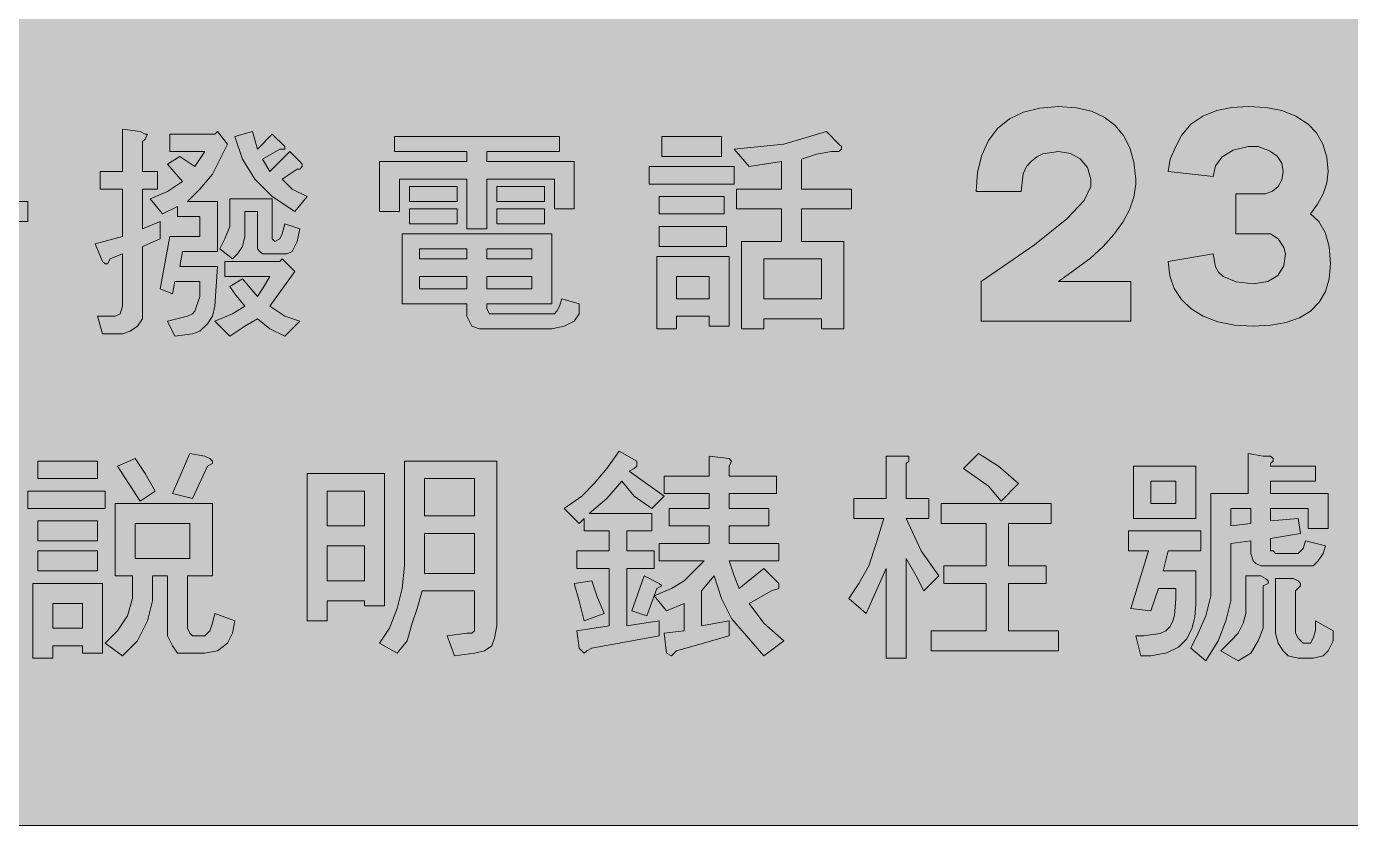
# Model space of a CAD drawing. Header units: metres. Extents: x 10 to 559, y 12 to 260.
# Drawn here: x 247.8 to 343.3, y 11.9 to 69.5 of the extents above; entities that cross this region are included whole.
import ezdxf

# ---------------------------------------------------------------- set-up
doc = ezdxf.new("R2010")
doc.units = ezdxf.units.M
doc.layers.add('FILL_BLACK_000000', color=7, linetype='Continuous', true_color=0x000000)
doc.layers.add('FILL_YELLOW_FFFF00', color=7, linetype='Continuous', true_color=0xffff00)

msp = doc.modelspace()

# ---------------------------------------------------------------- hatches: boundary and pattern name
at = {"layer": 'FILL_BLACK_000000', "true_color": 0x000000}
h = msp.add_hatch(color=7, dxfattribs=at)
h.dxf.hatch_style = 1
h.paths.add_polyline_path([(327.42, 51.12), (327.42, 48.24), (316.62, 48.24), (316.62, 51.12), (320.46, 53.76), (322.81, 55.62), (324.04, 56.94), (324.54, 57.96), (324.54, 58.5), (324.28, 59.34), (323.77, 59.96), (323.07, 60.35), (322.2, 60.48), (321.07, 60.32), (320.63, 60.1), (320.22, 59.76), (319.88, 59.4), (319.66, 58.88), (319.5, 57.6), (316.26, 57.6), (316.36, 59), (316.66, 60.23), (317.14, 61.28), (317.81, 62.14), (318.66, 62.83), (319.68, 63.32), (320.86, 63.62), (322.2, 63.72), (323.47, 63.64), (324.57, 63.39), (325.5, 62.97), (326.27, 62.39), (326.88, 61.65), (327.34, 60.76), (327.64, 59.71), (327.78, 58.5), (327.78, 58.14), (327.63, 57.2), (327.31, 56.28), (326.84, 55.38), (326.2, 54.49), (325.42, 53.63), (324.49, 52.77), (322.2, 51.12), (327.42, 51.12)])
h = msp.add_hatch(color=7, dxfattribs=at)
h.dxf.hatch_style = 1
h.paths.add_polyline_path([(334.89, 47.96), (333.69, 48.21), (332.64, 48.6), (331.76, 49.14), (331.06, 49.81), (330.54, 50.61), (330.23, 51.53), (330.12, 52.56), (333.36, 53.1), (333.52, 52.16), (333.74, 51.78), (334.08, 51.48), (335.02, 51.08), (336.24, 50.94), (337.29, 51.1), (338.02, 51.55), (338.44, 52.23), (338.58, 53.1), (338.44, 53.57), (338.04, 54.18), (337.5, 54.54), (337.14, 54.54), (334.98, 54.54), (334.98, 57.42), (337.14, 57.42), (337.64, 57.62), (338.04, 57.96), (338.3, 58.43), (338.4, 59.04), (338.3, 59.65), (337.97, 60.14), (337.41, 60.53), (336.6, 60.84), (335.88, 60.84), (334.8, 60.58), (334.01, 60.1), (333.53, 59.45), (333.36, 58.68), (330.12, 59.04), (330.25, 59.94), (330.66, 60.84), (331.06, 61.65), (331.74, 62.46), (332.61, 63.04), (333.61, 63.43), (334.7, 63.65), (335.88, 63.72), (337.16, 63.65), (338.31, 63.43), (339.32, 63.04), (340.2, 62.46), (340.8, 61.82), (341.26, 61.02), (341.54, 60.08), (341.64, 59.04), (341.54, 58.23), (341.28, 57.44), (340.88, 56.69), (340.38, 55.98), (340.98, 55.44), (341.44, 54.65), (341.72, 53.63), (341.82, 52.38), (341.73, 51.31), (341.45, 50.39), (341, 49.61), (340.38, 48.98), (339.59, 48.5), (338.63, 48.15), (337.51, 47.95), (336.24, 47.88), (334.89, 47.96)])
h = msp.add_hatch(color=7, dxfattribs=at)
h.dxf.hatch_style = 1
h.paths.add_polyline_path([(239.58, 61.02), (242.82, 61.02), (242.82, 62.1), (244.08, 62.1), (244.44, 61.92), (244.62, 61.92), (244.44, 61.74), (244.26, 61.38), (244.26, 61.02), (247.68, 61.02), (247.68, 59.76), (244.26, 59.76), (244.26, 58.86), (247.14, 58.86), (247.14, 57.6), (244.26, 57.6), (244.26, 56.88), (247.86, 56.88), (247.86, 55.44), (239.22, 55.44), (239.22, 56.88), (242.82, 56.88), (242.82, 57.6), (239.94, 57.6), (239.94, 58.86), (242.82, 58.86), (242.82, 59.76), (239.58, 59.76), (239.58, 61.02)])
h = msp.add_hatch(color=7, dxfattribs=at)
h.dxf.hatch_style = 1
h.paths.add_polyline_path([(255.96, 61.92), (256.32, 61.74), (256.5, 61.74), (256.32, 61.38), (256.14, 61.2), (256.14, 59.04), (257.22, 59.04), (257.22, 57.78), (256.14, 57.78), (256.14, 54.9), (257.4, 55.44), (257.4, 54.18), (256.14, 53.64), (256.14, 48.42), (255.78, 47.88), (255.24, 47.52), (254.7, 47.34), (253.26, 47.34), (252.9, 48.6), (254.16, 48.6), (254.52, 48.78), (254.7, 49.32), (254.7, 53.1), (253.8, 52.74), (253.62, 52.38), (253.44, 52.38), (253.26, 52.56), (252.72, 53.82), (254.7, 54.36), (254.7, 57.78), (253.08, 57.78), (253.08, 59.04), (254.7, 59.04), (254.7, 62.1), (255.96, 61.92)])
h = msp.add_hatch(color=7, dxfattribs=at)
h.dxf.hatch_style = 1
h.paths.add_polyline_path([(261.36, 61.74), (261.54, 61.92), (262.26, 61.02), (261.18, 58.86), (260.28, 57.78), (259.38, 56.88), (261.54, 56.88), (261.54, 53.28), (259.02, 53.28), (258.84, 52.2), (261.54, 52.2), (261.36, 49.32), (261.18, 48.6), (260.82, 48.06), (260.28, 47.52), (259.74, 47.34), (258.48, 47.16), (257.94, 48.24), (259.38, 48.6), (259.74, 48.78), (259.92, 48.96), (260.28, 50.04), (260.28, 51.12), (258.48, 51.12), (258.3, 50.22), (257.4, 50.58), (258.12, 54.36), (260.28, 54.36), (260.28, 55.8), (258.66, 55.8), (258.66, 56.52), (257.58, 55.98), (256.68, 57.06), (257.94, 57.6), (259.02, 58.32), (257.94, 59.58), (258.84, 60.12), (259.92, 59.4), (260.64, 60.48), (258.12, 60.48), (258.12, 61.74), (261.36, 61.74)])
h = msp.add_hatch(color=7, dxfattribs=at)
h.dxf.hatch_style = 1
h.paths.add_polyline_path([(264.42, 60.66), (265.5, 61.74), (266.4, 60.84), (266.4, 60.66), (266.04, 60.66), (264.78, 59.94), (265.32, 59.04), (266.76, 60.48), (267.48, 59.76), (267.66, 59.58), (267.66, 59.4), (267.48, 59.22), (267.3, 59.22), (266.22, 58.5), (266.94, 57.78), (268.02, 57.24), (267.12, 56.16), (265.5, 57.24), (264.24, 58.5), (263.34, 59.94), (262.8, 61.56), (264.06, 61.92), (264.42, 60.66)])
h = msp.add_hatch(color=7, dxfattribs=at)
h.dxf.hatch_style = 1
h.paths.add_polyline_path([(286.2, 61.56), (286.2, 60.48), (280.98, 60.48), (280.98, 59.76), (287.28, 59.76), (287.28, 56.34), (285.84, 56.34), (285.84, 58.5), (280.98, 58.5), (280.98, 54.9), (279.54, 54.9), (279.54, 58.5), (274.68, 58.5), (274.68, 56.16), (273.24, 56.16), (273.24, 59.76), (279.54, 59.76), (279.54, 60.48), (274.32, 60.48), (274.32, 61.56), (286.2, 61.56)])
h = msp.add_hatch(color=7, dxfattribs=at)
h.dxf.hatch_style = 1
h.paths.add_polyline_path([(297.9, 61.56), (297.9, 60.12), (293.58, 60.12), (293.58, 61.56), (297.9, 61.56)])
h = msp.add_hatch(color=7, dxfattribs=at)
h.dxf.hatch_style = 1
h.paths.add_polyline_path([(305.46, 61.92), (306.36, 61.02), (306.54, 60.84), (306.54, 60.66), (306.36, 60.48), (305.82, 60.48), (304.74, 60.3), (303.66, 59.94), (303.66, 57.78), (307.26, 57.78), (307.26, 56.34), (303.66, 56.34), (303.66, 54), (306.72, 54), (306.72, 47.7), (305.1, 47.7), (305.1, 48.42), (300.96, 48.42), (300.96, 47.7), (299.34, 47.7), (299.34, 54), (302.22, 54), (302.22, 56.34), (298.98, 56.34), (298.98, 57.78), (302.22, 57.78), (302.22, 59.76), (299.88, 59.4), (298.8, 60.66), (302.4, 61.02), (305.46, 61.92)])
h.paths.add_polyline_path([(305.1, 52.74), (300.96, 52.74), (300.96, 49.86), (305.1, 49.86), (305.1, 52.74)], flags=16)
h = msp.add_hatch(color=7, dxfattribs=at)
h.dxf.hatch_style = 1
h.paths.add_polyline_path([(298.8, 59.4), (298.8, 58.14), (292.68, 58.14), (292.68, 59.4), (298.8, 59.4)])
h = msp.add_hatch(color=7, dxfattribs=at)
h.dxf.hatch_style = 1
h.paths.add_polyline_path([(278.82, 57.96), (278.82, 56.88), (275.4, 56.88), (275.4, 57.96), (278.82, 57.96)])
h = msp.add_hatch(color=7, dxfattribs=at)
h.dxf.hatch_style = 1
h.paths.add_polyline_path([(285.12, 57.96), (285.12, 56.88), (281.7, 56.88), (281.7, 57.96), (285.12, 57.96)])
h = msp.add_hatch(color=7, dxfattribs=at)
h.dxf.hatch_style = 1
h.paths.add_polyline_path([(265.5, 54.54), (265.5, 54.18), (265.68, 54), (266.04, 54.18), (266.22, 54.54), (266.4, 55.26), (267.48, 54.9), (267.3, 54), (266.94, 53.28), (266.58, 53.1), (264.78, 53.1), (264.6, 53.28), (264.42, 53.46), (264.42, 56.16), (263.52, 56.16), (263.52, 54.36), (263.34, 53.64), (262.98, 53.1), (262.62, 52.74), (261.72, 53.46), (262.08, 54.18), (262.44, 55.08), (262.44, 57.06), (265.5, 57.06), (265.5, 54.54)])
h = msp.add_hatch(color=7, dxfattribs=at)
h.dxf.hatch_style = 1
h.paths.add_polyline_path([(278.82, 56.34), (278.82, 55.26), (275.4, 55.26), (275.4, 56.34), (278.82, 56.34)])
h = msp.add_hatch(color=7, dxfattribs=at)
h.dxf.hatch_style = 1
h.paths.add_polyline_path([(285.12, 56.34), (285.12, 55.26), (281.7, 55.26), (281.7, 56.34), (285.12, 56.34)])
h = msp.add_hatch(color=7, dxfattribs=at)
h.dxf.hatch_style = 1
h.paths.add_polyline_path([(298.08, 57.24), (298.08, 55.98), (293.4, 55.98), (293.4, 57.24), (298.08, 57.24)])
h = msp.add_hatch(color=7, dxfattribs=at)
h.dxf.hatch_style = 1
h.paths.add_polyline_path([(281.16, 48.78), (285.84, 48.78), (286.02, 48.96), (286.2, 49.32), (286.38, 49.86), (287.64, 49.5), (287.64, 48.78), (287.28, 48.24), (286.56, 47.88), (285.66, 47.7), (280.44, 47.7), (279.9, 47.88), (279.54, 48.6), (279.54, 49.5), (274.86, 49.5), (274.86, 54.54), (285.66, 54.54), (285.66, 49.5), (280.98, 49.5), (280.98, 49.14), (281.16, 48.78)])
h.paths.add_polyline_path([(284.22, 52.74), (284.22, 53.46), (280.98, 53.46), (280.98, 52.74), (284.22, 52.74)], flags=16)
h.paths.add_polyline_path([(276.12, 52.74), (279.54, 52.74), (279.54, 53.46), (276.12, 53.46), (276.12, 52.74)], flags=16)
h.paths.add_polyline_path([(280.98, 51.48), (280.98, 50.58), (284.22, 50.58), (284.22, 51.48), (280.98, 51.48)], flags=16)
h.paths.add_polyline_path([(279.54, 51.48), (276.12, 51.48), (276.12, 50.58), (279.54, 50.58), (279.54, 51.48)], flags=16)
h = msp.add_hatch(color=7, dxfattribs=at)
h.dxf.hatch_style = 1
h.paths.add_polyline_path([(298.26, 55.08), (298.26, 53.64), (293.4, 53.64), (293.4, 55.08), (298.26, 55.08)])
h = msp.add_hatch(color=7, dxfattribs=at)
h.dxf.hatch_style = 1
h.paths.add_polyline_path([(266.04, 52.56), (266.22, 52.74), (267.12, 51.84), (265.32, 49.32), (266.4, 48.6), (267.48, 48.24), (266.4, 47.16), (265.32, 47.7), (264.42, 48.42), (263.52, 47.88), (262.44, 47.16), (261.36, 48.24), (262.62, 48.78), (263.52, 49.32), (262.8, 50.22), (262.44, 50.76), (263.34, 51.3), (264.42, 50.04), (264.78, 50.58), (265.32, 51.48), (262.08, 51.48), (262.08, 52.56), (266.04, 52.56)])
h = msp.add_hatch(color=7, dxfattribs=at)
h.dxf.hatch_style = 1
h.paths.add_polyline_path([(298.44, 52.92), (298.44, 47.88), (297, 47.88), (297, 48.6), (294.66, 48.6), (294.66, 47.7), (293.22, 47.7), (293.22, 52.92), (298.44, 52.92)])
h.paths.add_polyline_path([(297, 51.48), (294.66, 51.48), (294.66, 49.86), (297, 49.86), (297, 51.48)], flags=16)
h = msp.add_hatch(color=7, dxfattribs=at)
h.dxf.hatch_style = 1
h.paths.add_polyline_path([(254.34, 37.8), (255.6, 38.34), (256.32, 37.26), (257.04, 36), (255.96, 35.28), (254.34, 37.8)])
h = msp.add_hatch(color=7, dxfattribs=at)
h.dxf.hatch_style = 1
h.paths.add_polyline_path([(259.56, 38.7), (260.64, 38.52), (261, 38.34), (261.18, 38.16), (261.18, 37.98), (260.82, 37.8), (259.74, 35.46), (258.3, 35.82), (259.56, 38.7)])
h = msp.add_hatch(color=7, dxfattribs=at)
h.dxf.hatch_style = 1
h.paths.add_polyline_path([(287.82, 35.64), (288.72, 36.54), (289.62, 37.62), (290.52, 38.88), (291.78, 38.16), (291.78, 37.8), (291.6, 37.62), (291.24, 37.44), (293.76, 35.64), (292.86, 34.74), (291.6, 35.64), (290.7, 36.72), (289.62, 35.46), (288.36, 34.38), (292.86, 34.38), (292.86, 33.12), (291.06, 33.12), (291.06, 31.68), (293.04, 31.68), (293.04, 30.42), (291.06, 30.42), (291.06, 26.28), (293.4, 26.64), (293.4, 25.56), (288.54, 24.66), (288.18, 24.48), (288, 24.3), (287.64, 24.66), (287.46, 25.92), (289.8, 26.28), (289.8, 30.42), (287.46, 30.42), (287.46, 31.68), (289.8, 31.68), (289.8, 33.12), (288, 33.12), (288, 34.02), (287.64, 33.66), (286.56, 34.74), (287.82, 35.64)])
h = msp.add_hatch(color=7, dxfattribs=at)
h.dxf.hatch_style = 1
h.paths.add_polyline_path([(297, 37.08), (297, 38.52), (298.44, 38.34), (298.62, 38.16), (298.44, 37.8), (298.44, 37.08), (301.86, 37.08), (301.86, 35.82), (298.44, 35.82), (298.44, 34.74), (301.32, 34.74), (301.32, 33.48), (298.44, 33.48), (298.44, 32.22), (302.04, 32.22), (302.04, 30.96), (298.44, 30.96), (298.8, 29.88), (299.16, 28.98), (300.96, 30.42), (302.04, 29.34), (302.04, 28.98), (301.5, 28.8), (299.88, 27.9), (300.96, 26.46), (302.4, 25.2), (300.96, 24.12), (299.7, 25.56), (298.62, 26.82), (297.9, 28.26), (297.36, 29.88), (296.46, 28.8), (296.46, 26.28), (298.44, 26.64), (298.44, 25.56), (294.66, 24.48), (294.3, 24.12), (293.94, 24.3), (293.76, 25.74), (295.2, 25.92), (295.2, 27.9), (293.94, 27.36), (293.04, 28.44), (294.3, 28.98), (295.2, 29.52), (295.92, 30.24), (296.64, 30.96), (293.4, 30.96), (293.4, 32.22), (297, 32.22), (297, 33.48), (294.12, 33.48), (294.12, 34.74), (297, 34.74), (297, 35.82), (293.76, 35.82), (293.76, 37.08), (297, 37.08)])
h = msp.add_hatch(color=7, dxfattribs=at)
h.dxf.hatch_style = 1
h.paths.add_polyline_path([(311.04, 38.52), (311.4, 38.52), (311.4, 38.16), (311.22, 37.98), (311.22, 35.46), (312.84, 35.46), (312.84, 34.02), (311.22, 34.02), (312.3, 31.68), (313.56, 29.88), (312.48, 28.8), (311.94, 29.88), (311.22, 31.14), (311.22, 23.94), (309.78, 23.94), (309.78, 30.42), (308.34, 27.18), (307.08, 28.26), (307.8, 29.34), (308.52, 30.6), (309.06, 32.22), (309.6, 34.02), (307.44, 34.02), (307.44, 35.46), (309.78, 35.46), (309.78, 38.52), (311.04, 38.52)])
h = msp.add_hatch(color=7, dxfattribs=at)
h.dxf.hatch_style = 1
h.paths.add_polyline_path([(317.88, 37.8), (319.32, 36.54), (318.06, 35.28), (317.16, 36.36), (315.36, 37.62), (316.44, 38.7), (317.88, 37.8)])
h = msp.add_hatch(color=7, dxfattribs=at)
h.dxf.hatch_style = 1
h.paths.add_polyline_path([(335.88, 38.7), (336.96, 38.52), (337.5, 38.52), (337.68, 38.34), (337.68, 38.16), (337.5, 37.98), (337.5, 37.8), (340.74, 37.8), (340.74, 36.72), (337.5, 36.72), (337.5, 35.82), (341.64, 35.82), (341.64, 33.3), (340.2, 33.3), (340.2, 34.74), (337.5, 34.74), (337.5, 33.84), (339.48, 34.02), (339.66, 32.94), (337.5, 32.58), (337.5, 31.68), (337.68, 31.68), (337.86, 31.5), (339.48, 31.5), (339.84, 31.86), (340.02, 32.4), (341.46, 32.04), (341.28, 31.5), (340.92, 30.96), (340.56, 30.6), (336.78, 30.6), (336.42, 30.78), (336.24, 30.96), (336.06, 31.5), (336.06, 32.4), (334.62, 32.22), (334.62, 28.08), (334.26, 26.64), (333.72, 25.2), (332.82, 23.76), (331.74, 24.66), (332.28, 25.74), (332.82, 27), (333.18, 28.44), (333.18, 35.82), (335.88, 35.82), (335.88, 38.7)])
h.paths.add_polyline_path([(336.06, 34.74), (334.62, 34.74), (334.62, 33.48), (336.06, 33.66), (336.06, 34.74)], flags=16)
h = msp.add_hatch(color=7, dxfattribs=at)
h.dxf.hatch_style = 1
h.paths.add_polyline_path([(252.9, 38.16), (252.9, 36.9), (248.58, 36.9), (248.58, 38.16), (252.9, 38.16)])
h = msp.add_hatch(color=7, dxfattribs=at)
h.dxf.hatch_style = 1
h.paths.add_polyline_path([(272.16, 27.72), (272.16, 28.08), (269.46, 28.08), (269.46, 26.64), (268.02, 26.64), (268.02, 37.26), (273.6, 37.26), (273.6, 27.72), (272.16, 27.72)])
h.paths.add_polyline_path([(269.46, 36), (269.46, 33.48), (272.16, 33.48), (272.16, 36), (269.46, 36)], flags=16)
h.paths.add_polyline_path([(272.16, 32.04), (269.46, 32.04), (269.46, 29.52), (272.16, 29.52), (272.16, 32.04)], flags=16)
h = msp.add_hatch(color=7, dxfattribs=at)
h.dxf.hatch_style = 1
h.paths.add_polyline_path([(281.52, 25.38), (281.34, 24.84), (280.8, 24.48), (280.08, 24.3), (278.64, 24.12), (278.1, 25.56), (279.54, 25.74), (279.9, 25.74), (280.08, 25.92), (280.08, 28.8), (276.3, 28.8), (275.94, 27.54), (275.58, 26.46), (275.22, 25.2), (274.5, 24.3), (273.24, 25.02), (273.96, 26.1), (274.5, 27.54), (274.86, 28.98), (275.04, 30.6), (275.04, 38.16), (281.7, 38.16), (281.7, 26.28), (281.52, 25.38)])
h.paths.add_polyline_path([(276.48, 36.9), (276.48, 34.2), (280.08, 34.2), (280.08, 36.9), (276.48, 36.9)], flags=16)
h.paths.add_polyline_path([(280.08, 32.94), (276.48, 32.94), (276.48, 30.06), (280.08, 30.06), (280.08, 32.94)], flags=16)
h = msp.add_hatch(color=7, dxfattribs=at)
h.dxf.hatch_style = 1
h.paths.add_polyline_path([(332.1, 34.02), (327.6, 34.02), (327.6, 37.8), (332.1, 37.8), (332.1, 34.02)])
h.paths.add_polyline_path([(330.66, 36.72), (328.86, 36.72), (328.86, 35.1), (330.66, 35.1), (330.66, 36.72)], flags=16)
h = msp.add_hatch(color=7, dxfattribs=at)
h.dxf.hatch_style = 1
h.paths.add_polyline_path([(253.44, 36), (253.44, 34.74), (247.86, 34.74), (247.86, 36), (253.44, 36)])
h = msp.add_hatch(color=7, dxfattribs=at)
h.dxf.hatch_style = 1
h.paths.add_polyline_path([(261.18, 35.1), (261.18, 29.88), (259.38, 29.88), (259.38, 26.1), (259.56, 25.74), (259.74, 25.56), (260.64, 25.56), (261, 25.92), (261.18, 26.46), (261.36, 27.18), (262.8, 26.64), (262.62, 25.74), (262.26, 25.02), (261.54, 24.48), (260.64, 24.3), (258.66, 24.3), (258.3, 24.84), (257.94, 25.56), (257.94, 29.88), (256.86, 29.88), (256.86, 28.08), (256.5, 26.64), (255.78, 25.2), (254.7, 24.12), (253.44, 25.02), (254.34, 25.92), (255.06, 27), (255.42, 28.26), (255.42, 29.88), (254.16, 29.88), (254.16, 35.1), (261.18, 35.1)])
h.paths.add_polyline_path([(259.56, 33.66), (255.6, 33.66), (255.6, 31.14), (259.56, 31.14), (259.56, 33.66)], flags=16)
h = msp.add_hatch(color=7, dxfattribs=at)
h.dxf.hatch_style = 1
h.paths.add_polyline_path([(321.66, 35.1), (321.66, 33.66), (318.6, 33.66), (318.6, 30.6), (321.3, 30.6), (321.3, 29.34), (318.6, 29.34), (318.6, 25.92), (322.2, 25.92), (322.2, 24.48), (313.02, 24.48), (313.02, 25.92), (316.98, 25.92), (316.98, 29.34), (313.92, 29.34), (313.92, 30.6), (316.98, 30.6), (316.98, 33.66), (313.74, 33.66), (313.74, 35.1), (321.66, 35.1)])
h = msp.add_hatch(color=7, dxfattribs=at)
h.dxf.hatch_style = 1
h.paths.add_polyline_path([(252.9, 33.84), (252.9, 32.4), (248.58, 32.4), (248.58, 33.84), (252.9, 33.84)])
h = msp.add_hatch(color=7, dxfattribs=at)
h.dxf.hatch_style = 1
h.paths.add_polyline_path([(332.46, 33.12), (332.46, 31.68), (330.12, 31.68), (329.76, 30.24), (332.1, 30.24), (332.1, 29.88), (332.1, 27.85), (332.02, 26.91), (331.81, 26.06), (331.44, 25.33), (330.86, 24.74), (330.01, 24.33), (328.86, 24.12), (328.14, 24.12), (327.78, 25.56), (328.32, 25.56), (329.52, 25.73), (329.93, 25.93), (330.23, 26.2), (330.43, 26.57), (330.56, 27.03), (330.66, 28.26), (330.66, 28.98), (329.4, 28.98), (328.86, 27.36), (327.42, 27.54), (328.68, 31.68), (327.24, 31.68), (327.24, 33.12), (332.46, 33.12)])
h = msp.add_hatch(color=7, dxfattribs=at)
h.dxf.hatch_style = 1
h.paths.add_polyline_path([(252.9, 31.68), (252.9, 30.24), (248.58, 30.24), (248.58, 31.68), (252.9, 31.68)])
h = msp.add_hatch(color=7, dxfattribs=at)
h.dxf.hatch_style = 1
h.paths.add_polyline_path([(292.32, 29.88), (293.4, 29.34), (293.58, 29.16), (293.22, 28.98), (292.5, 27), (291.42, 27.36), (292.32, 29.88)])
h = msp.add_hatch(color=7, dxfattribs=at)
h.dxf.hatch_style = 1
h.paths.add_polyline_path([(334.62, 25.2), (335.16, 25.74), (335.52, 26.46), (335.7, 27.18), (335.7, 29.88), (336.78, 29.88), (337.14, 29.7), (337.32, 29.52), (337.32, 29.34), (336.96, 29.16), (336.96, 26.1), (336.6, 25.2), (336.06, 24.3), (335.16, 23.76), (333.9, 24.48), (334.62, 25.2)])
h = msp.add_hatch(color=7, dxfattribs=at)
h.dxf.hatch_style = 1
h.paths.add_polyline_path([(339.12, 29.7), (339.48, 29.52), (339.66, 29.34), (339.66, 29.16), (339.3, 28.8), (339.3, 25.74), (339.48, 25.38), (339.84, 25.02), (340.38, 25.02), (340.56, 25.38), (340.74, 25.92), (340.74, 26.64), (342, 25.92), (342, 25.2), (341.64, 24.48), (341.28, 24.12), (340.56, 23.94), (339.48, 23.94), (338.76, 24.12), (338.4, 24.48), (338.04, 25.02), (337.86, 25.74), (337.86, 29.7), (339.12, 29.7)])
h = msp.add_hatch(color=7, dxfattribs=at)
h.dxf.hatch_style = 1
h.paths.add_polyline_path([(253.26, 29.34), (253.26, 24.3), (251.82, 24.3), (251.82, 24.84), (249.66, 24.84), (249.66, 23.94), (248.22, 23.94), (248.22, 29.34), (253.26, 29.34)])
h.paths.add_polyline_path([(251.82, 27.9), (249.66, 27.9), (249.66, 26.1), (251.82, 26.1), (251.82, 27.9)], flags=16)
h = msp.add_hatch(color=7, dxfattribs=at)
h.dxf.hatch_style = 1
h.paths.add_polyline_path([(288.9, 28.44), (289.44, 27.18), (288, 26.64), (287.64, 28.08), (287.28, 29.34), (288.54, 29.52), (288.9, 28.44)])
at = {"layer": 'FILL_YELLOW_FFFF00', "true_color": 0xffff00}
h = msp.add_hatch(color=7, dxfattribs=at)
h.dxf.hatch_style = 1
h.paths.add_polyline_path([(553.87, 259.76), (555.21, 259.31), (556.42, 258.63), (557.46, 257.76), (558.3, 256.72), (558.92, 255.51), (559.31, 254.17), (559.44, 252.72), (559.44, 18.9), (559.4, 17.57), (559.29, 16.95), (559.08, 16.38), (558.41, 15.05), (557.46, 13.86), (556.32, 12.94), (555.08, 12.33), (553.76, 11.99), (552.42, 11.88), (17.46, 11.88), (16.12, 11.99), (14.81, 12.33), (13.56, 12.94), (12.42, 13.86), (11.48, 15.03), (10.8, 16.31), (10.4, 17.63), (10.26, 18.9), (10.26, 252.72), (10.4, 254.07), (10.8, 255.42), (11.48, 256.66), (12.42, 257.76), (13.52, 258.71), (14.76, 259.38), (16.11, 259.79), (17.46, 259.92), (552.42, 259.92), (553.87, 259.76)])

# ---------------------------------------------------------------- linework, layer by layer
at = {"layer": 'FILL_BLACK_000000', "lineweight": 0, "true_color": 0x000000}
for points in [[(327.42, 51.12), (327.42, 48.24), (316.62, 48.24), (316.62, 51.12), (320.46, 53.76), (322.81, 55.62), (324.04, 56.94), (324.54, 57.96), (324.54, 58.5), (324.28, 59.34), (323.77, 59.96), (323.07, 60.35), (322.2, 60.48), (321.07, 60.32), (320.63, 60.1), (320.22, 59.76), (319.88, 59.4), (319.66, 58.88), (319.5, 57.6), (316.26, 57.6), (316.36, 59), (316.66, 60.23), (317.14, 61.28), (317.81, 62.14), (318.66, 62.83), (319.68, 63.32), (320.86, 63.62), (322.2, 63.72), (323.47, 63.64), (324.57, 63.39), (325.5, 62.97), (326.27, 62.39), (326.88, 61.65), (327.34, 60.76), (327.64, 59.71), (327.78, 58.5), (327.78, 58.14), (327.63, 57.2), (327.31, 56.28), (326.84, 55.38), (326.2, 54.49), (325.42, 53.63), (324.49, 52.77), (322.2, 51.12)], [(334.89, 47.96), (333.69, 48.21), (332.64, 48.6), (331.76, 49.14), (331.06, 49.81), (330.54, 50.61), (330.23, 51.53), (330.12, 52.56), (333.36, 53.1), (333.52, 52.16), (333.74, 51.78), (334.08, 51.48), (335.02, 51.08), (336.24, 50.94), (337.29, 51.1), (338.02, 51.55), (338.44, 52.23), (338.58, 53.1), (338.44, 53.57), (338.04, 54.18), (337.5, 54.54), (337.14, 54.54), (334.98, 54.54), (334.98, 57.42), (337.14, 57.42), (337.64, 57.62), (338.04, 57.96), (338.3, 58.43), (338.4, 59.04), (338.3, 59.65), (337.97, 60.14), (337.41, 60.53), (336.6, 60.84), (335.88, 60.84), (334.8, 60.58), (334.01, 60.1), (333.53, 59.45), (333.36, 58.68), (330.12, 59.04), (330.25, 59.94), (330.66, 60.84), (331.06, 61.65), (331.74, 62.46), (332.61, 63.04), (333.61, 63.43), (334.7, 63.65), (335.88, 63.72), (337.16, 63.65), (338.31, 63.43), (339.32, 63.04), (340.2, 62.46), (340.8, 61.82), (341.26, 61.02), (341.54, 60.08), (341.64, 59.04), (341.54, 58.23), (341.28, 57.44), (340.88, 56.69), (340.38, 55.98), (340.98, 55.44), (341.44, 54.65), (341.72, 53.63), (341.82, 52.38), (341.73, 51.31), (341.45, 50.39), (341, 49.61), (340.38, 48.98), (339.59, 48.5), (338.63, 48.15), (337.51, 47.95), (336.24, 47.88)], [(255.96, 61.92), (256.32, 61.74), (256.5, 61.74), (256.32, 61.38), (256.14, 61.2), (256.14, 59.04), (257.22, 59.04), (257.22, 57.78), (256.14, 57.78), (256.14, 54.9), (257.4, 55.44), (257.4, 54.18), (256.14, 53.64), (256.14, 48.42), (255.78, 47.88), (255.24, 47.52), (254.7, 47.34), (253.26, 47.34), (252.9, 48.6), (254.16, 48.6), (254.52, 48.78), (254.7, 49.32), (254.7, 53.1), (253.8, 52.74), (253.62, 52.38), (253.44, 52.38), (253.26, 52.56), (252.72, 53.82), (254.7, 54.36), (254.7, 57.78), (253.08, 57.78), (253.08, 59.04), (254.7, 59.04), (254.7, 62.1)], [(261.36, 61.74), (261.54, 61.92), (262.26, 61.02), (261.18, 58.86), (260.28, 57.78), (259.38, 56.88), (261.54, 56.88), (261.54, 53.28), (259.02, 53.28), (258.84, 52.2), (261.54, 52.2), (261.36, 49.32), (261.18, 48.6), (260.82, 48.06), (260.28, 47.52), (259.74, 47.34), (258.48, 47.16), (257.94, 48.24), (259.38, 48.6), (259.74, 48.78), (259.92, 48.96), (260.28, 50.04), (260.28, 51.12), (258.48, 51.12), (258.3, 50.22), (257.4, 50.58), (258.12, 54.36), (260.28, 54.36), (260.28, 55.8), (258.66, 55.8), (258.66, 56.52), (257.58, 55.98), (256.68, 57.06), (257.94, 57.6), (259.02, 58.32), (257.94, 59.58), (258.84, 60.12), (259.92, 59.4), (260.64, 60.48), (258.12, 60.48), (258.12, 61.74)], [(264.42, 60.66), (265.5, 61.74), (266.4, 60.84), (266.4, 60.66), (266.04, 60.66), (264.78, 59.94), (265.32, 59.04), (266.76, 60.48), (267.48, 59.76), (267.66, 59.58), (267.66, 59.4), (267.48, 59.22), (267.3, 59.22), (266.22, 58.5), (266.94, 57.78), (268.02, 57.24), (267.12, 56.16), (265.5, 57.24), (264.24, 58.5), (263.34, 59.94), (262.8, 61.56), (264.06, 61.92)], [(286.2, 61.56), (286.2, 60.48), (280.98, 60.48), (280.98, 59.76), (287.28, 59.76), (287.28, 56.34), (285.84, 56.34), (285.84, 58.5), (280.98, 58.5), (280.98, 54.9), (279.54, 54.9), (279.54, 58.5), (274.68, 58.5), (274.68, 56.16), (273.24, 56.16), (273.24, 59.76), (279.54, 59.76), (279.54, 60.48), (274.32, 60.48), (274.32, 61.56)], [(297.9, 61.56), (297.9, 60.12), (293.58, 60.12), (293.58, 61.56)], [(305.46, 61.92), (306.36, 61.02), (306.54, 60.84), (306.54, 60.66), (306.36, 60.48), (305.82, 60.48), (304.74, 60.3), (303.66, 59.94), (303.66, 57.78), (307.26, 57.78), (307.26, 56.34), (303.66, 56.34), (303.66, 54), (306.72, 54), (306.72, 47.7), (305.1, 47.7), (305.1, 48.42), (300.96, 48.42), (300.96, 47.7), (299.34, 47.7), (299.34, 54), (302.22, 54), (302.22, 56.34), (298.98, 56.34), (298.98, 57.78), (302.22, 57.78), (302.22, 59.76), (299.88, 59.4), (298.8, 60.66), (302.4, 61.02)], [(298.8, 59.4), (298.8, 58.14), (292.68, 58.14), (292.68, 59.4)], [(278.82, 57.96), (278.82, 56.88), (275.4, 56.88), (275.4, 57.96)], [(285.12, 57.96), (285.12, 56.88), (281.7, 56.88), (281.7, 57.96)], [(265.5, 54.54), (265.5, 54.18), (265.68, 54), (266.04, 54.18), (266.22, 54.54), (266.4, 55.26), (267.48, 54.9), (267.3, 54), (266.94, 53.28), (266.58, 53.1), (264.78, 53.1), (264.6, 53.28), (264.42, 53.46), (264.42, 56.16), (263.52, 56.16), (263.52, 54.36), (263.34, 53.64), (262.98, 53.1), (262.62, 52.74), (261.72, 53.46), (262.08, 54.18), (262.44, 55.08), (262.44, 57.06), (265.5, 57.06)], [(278.82, 56.34), (278.82, 55.26), (275.4, 55.26), (275.4, 56.34)], [(285.12, 56.34), (285.12, 55.26), (281.7, 55.26), (281.7, 56.34)], [(298.08, 57.24), (298.08, 55.98), (293.4, 55.98), (293.4, 57.24)], [(281.16, 48.78), (285.84, 48.78), (286.02, 48.96), (286.2, 49.32), (286.38, 49.86), (287.64, 49.5), (287.64, 48.78), (287.28, 48.24), (286.56, 47.88), (285.66, 47.7), (280.44, 47.7), (279.9, 47.88), (279.54, 48.6), (279.54, 49.5), (274.86, 49.5), (274.86, 54.54), (285.66, 54.54), (285.66, 49.5), (280.98, 49.5), (280.98, 49.14)], [(298.26, 55.08), (298.26, 53.64), (293.4, 53.64), (293.4, 55.08)], [(266.04, 52.56), (266.22, 52.74), (267.12, 51.84), (265.32, 49.32), (266.4, 48.6), (267.48, 48.24), (266.4, 47.16), (265.32, 47.7), (264.42, 48.42), (263.52, 47.88), (262.44, 47.16), (261.36, 48.24), (262.62, 48.78), (263.52, 49.32), (262.8, 50.22), (262.44, 50.76), (263.34, 51.3), (264.42, 50.04), (264.78, 50.58), (265.32, 51.48), (262.08, 51.48), (262.08, 52.56)], [(276.12, 52.74), (279.54, 52.74), (279.54, 53.46), (276.12, 53.46)], [(284.22, 52.74), (284.22, 53.46), (280.98, 53.46), (280.98, 52.74)], [(298.44, 52.92), (298.44, 47.88), (297, 47.88), (297, 48.6), (294.66, 48.6), (294.66, 47.7), (293.22, 47.7), (293.22, 52.92)], [(305.1, 52.74), (300.96, 52.74), (300.96, 49.86), (305.1, 49.86)], [(279.54, 51.48), (276.12, 51.48), (276.12, 50.58), (279.54, 50.58)], [(280.98, 51.48), (280.98, 50.58), (284.22, 50.58), (284.22, 51.48)], [(297, 51.48), (294.66, 51.48), (294.66, 49.86), (297, 49.86)], [(254.34, 37.8), (255.6, 38.34), (256.32, 37.26), (257.04, 36), (255.96, 35.28)], [(259.56, 38.7), (260.64, 38.52), (261, 38.34), (261.18, 38.16), (261.18, 37.98), (260.82, 37.8), (259.74, 35.46), (258.3, 35.82)], [(287.82, 35.64), (288.72, 36.54), (289.62, 37.62), (290.52, 38.88), (291.78, 38.16), (291.78, 37.8), (291.6, 37.62), (291.24, 37.44), (293.76, 35.64), (292.86, 34.74), (291.6, 35.64), (290.7, 36.72), (289.62, 35.46), (288.36, 34.38), (292.86, 34.38), (292.86, 33.12), (291.06, 33.12), (291.06, 31.68), (293.04, 31.68), (293.04, 30.42), (291.06, 30.42), (291.06, 26.28), (293.4, 26.64), (293.4, 25.56), (288.54, 24.66), (288.18, 24.48), (288, 24.3), (287.64, 24.66), (287.46, 25.92), (289.8, 26.28), (289.8, 30.42), (287.46, 30.42), (287.46, 31.68), (289.8, 31.68), (289.8, 33.12), (288, 33.12), (288, 34.02), (287.64, 33.66), (286.56, 34.74)], [(297, 37.08), (297, 38.52), (298.44, 38.34), (298.62, 38.16), (298.44, 37.8), (298.44, 37.08), (301.86, 37.08), (301.86, 35.82), (298.44, 35.82), (298.44, 34.74), (301.32, 34.74), (301.32, 33.48), (298.44, 33.48), (298.44, 32.22), (302.04, 32.22), (302.04, 30.96), (298.44, 30.96), (298.8, 29.88), (299.16, 28.98), (300.96, 30.42), (302.04, 29.34), (302.04, 28.98), (301.5, 28.8), (299.88, 27.9), (300.96, 26.46), (302.4, 25.2), (300.96, 24.12), (299.7, 25.56), (298.62, 26.82), (297.9, 28.26), (297.36, 29.88), (296.46, 28.8), (296.46, 26.28), (298.44, 26.64), (298.44, 25.56), (294.66, 24.48), (294.3, 24.12), (293.94, 24.3), (293.76, 25.74), (295.2, 25.92), (295.2, 27.9), (293.94, 27.36), (293.04, 28.44), (294.3, 28.98), (295.2, 29.52), (295.92, 30.24), (296.64, 30.96), (293.4, 30.96), (293.4, 32.22), (297, 32.22), (297, 33.48), (294.12, 33.48), (294.12, 34.74), (297, 34.74), (297, 35.82), (293.76, 35.82), (293.76, 37.08)], [(311.04, 38.52), (311.4, 38.52), (311.4, 38.16), (311.22, 37.98), (311.22, 35.46), (312.84, 35.46), (312.84, 34.02), (311.22, 34.02), (312.3, 31.68), (313.56, 29.88), (312.48, 28.8), (311.94, 29.88), (311.22, 31.14), (311.22, 23.94), (309.78, 23.94), (309.78, 30.42), (308.34, 27.18), (307.08, 28.26), (307.8, 29.34), (308.52, 30.6), (309.06, 32.22), (309.6, 34.02), (307.44, 34.02), (307.44, 35.46), (309.78, 35.46), (309.78, 38.52)], [(317.88, 37.8), (319.32, 36.54), (318.06, 35.28), (317.16, 36.36), (315.36, 37.62), (316.44, 38.7)], [(335.88, 38.7), (336.96, 38.52), (337.5, 38.52), (337.68, 38.34), (337.68, 38.16), (337.5, 37.98), (337.5, 37.8), (340.74, 37.8), (340.74, 36.72), (337.5, 36.72), (337.5, 35.82), (341.64, 35.82), (341.64, 33.3), (340.2, 33.3), (340.2, 34.74), (337.5, 34.74), (337.5, 33.84), (339.48, 34.02), (339.66, 32.94), (337.5, 32.58), (337.5, 31.68), (337.68, 31.68), (337.86, 31.5), (339.48, 31.5), (339.84, 31.86), (340.02, 32.4), (341.46, 32.04), (341.28, 31.5), (340.92, 30.96), (340.56, 30.6), (336.78, 30.6), (336.42, 30.78), (336.24, 30.96), (336.06, 31.5), (336.06, 32.4), (334.62, 32.22), (334.62, 28.08), (334.26, 26.64), (333.72, 25.2), (332.82, 23.76), (331.74, 24.66), (332.28, 25.74), (332.82, 27), (333.18, 28.44), (333.18, 35.82), (335.88, 35.82)], [(252.9, 38.16), (252.9, 36.9), (248.58, 36.9), (248.58, 38.16)], [(272.16, 27.72), (272.16, 28.08), (269.46, 28.08), (269.46, 26.64), (268.02, 26.64), (268.02, 37.26), (273.6, 37.26), (273.6, 27.72)], [(281.52, 25.38), (281.34, 24.84), (280.8, 24.48), (280.08, 24.3), (278.64, 24.12), (278.1, 25.56), (279.54, 25.74), (279.9, 25.74), (280.08, 25.92), (280.08, 28.8), (276.3, 28.8), (275.94, 27.54), (275.58, 26.46), (275.22, 25.2), (274.5, 24.3), (273.24, 25.02), (273.96, 26.1), (274.5, 27.54), (274.86, 28.98), (275.04, 30.6), (275.04, 38.16), (281.7, 38.16), (281.7, 26.28)], [(332.1, 34.02), (327.6, 34.02), (327.6, 37.8), (332.1, 37.8)], [(276.48, 36.9), (276.48, 34.2), (280.08, 34.2), (280.08, 36.9)], [(330.66, 36.72), (328.86, 36.72), (328.86, 35.1), (330.66, 35.1)], [(253.44, 36), (253.44, 34.74), (247.86, 34.74), (247.86, 36)], [(269.46, 36), (269.46, 33.48), (272.16, 33.48), (272.16, 36)], [(261.18, 35.1), (261.18, 29.88), (259.38, 29.88), (259.38, 26.1), (259.56, 25.74), (259.74, 25.56), (260.64, 25.56), (261, 25.92), (261.18, 26.46), (261.36, 27.18), (262.8, 26.64), (262.62, 25.74), (262.26, 25.02), (261.54, 24.48), (260.64, 24.3), (258.66, 24.3), (258.3, 24.84), (257.94, 25.56), (257.94, 29.88), (256.86, 29.88), (256.86, 28.08), (256.5, 26.64), (255.78, 25.2), (254.7, 24.12), (253.44, 25.02), (254.34, 25.92), (255.06, 27), (255.42, 28.26), (255.42, 29.88), (254.16, 29.88), (254.16, 35.1)], [(321.66, 35.1), (321.66, 33.66), (318.6, 33.66), (318.6, 30.6), (321.3, 30.6), (321.3, 29.34), (318.6, 29.34), (318.6, 25.92), (322.2, 25.92), (322.2, 24.48), (313.02, 24.48), (313.02, 25.92), (316.98, 25.92), (316.98, 29.34), (313.92, 29.34), (313.92, 30.6), (316.98, 30.6), (316.98, 33.66), (313.74, 33.66), (313.74, 35.1)], [(336.06, 34.74), (334.62, 34.74), (334.62, 33.48), (336.06, 33.66)], [(252.9, 33.84), (252.9, 32.4), (248.58, 32.4), (248.58, 33.84)], [(259.56, 33.66), (255.6, 33.66), (255.6, 31.14), (259.56, 31.14)], [(280.08, 32.94), (276.48, 32.94), (276.48, 30.06), (280.08, 30.06)], [(332.46, 33.12), (332.46, 31.68), (330.12, 31.68), (329.76, 30.24), (332.1, 30.24), (332.1, 29.88), (332.1, 27.85), (332.02, 26.91), (331.81, 26.06), (331.44, 25.33), (330.86, 24.74), (330.01, 24.33), (328.86, 24.12), (328.14, 24.12), (327.78, 25.56), (328.32, 25.56), (329.52, 25.73), (329.93, 25.93), (330.23, 26.2), (330.43, 26.57), (330.56, 27.03), (330.66, 28.26), (330.66, 28.98), (329.4, 28.98), (328.86, 27.36), (327.42, 27.54), (328.68, 31.68), (327.24, 31.68), (327.24, 33.12)], [(252.9, 31.68), (252.9, 30.24), (248.58, 30.24), (248.58, 31.68)], [(272.16, 32.04), (269.46, 32.04), (269.46, 29.52), (272.16, 29.52)], [(292.32, 29.88), (293.4, 29.34), (293.58, 29.16), (293.22, 28.98), (292.5, 27), (291.42, 27.36)], [(334.62, 25.2), (335.16, 25.74), (335.52, 26.46), (335.7, 27.18), (335.7, 29.88), (336.78, 29.88), (337.14, 29.7), (337.32, 29.52), (337.32, 29.34), (336.96, 29.16), (336.96, 26.1), (336.6, 25.2), (336.06, 24.3), (335.16, 23.76), (333.9, 24.48)], [(339.12, 29.7), (339.48, 29.52), (339.66, 29.34), (339.66, 29.16), (339.3, 28.8), (339.3, 25.74), (339.48, 25.38), (339.84, 25.02), (340.38, 25.02), (340.56, 25.38), (340.74, 25.92), (340.74, 26.64), (342, 25.92), (342, 25.2), (341.64, 24.48), (341.28, 24.12), (340.56, 23.94), (339.48, 23.94), (338.76, 24.12), (338.4, 24.48), (338.04, 25.02), (337.86, 25.74), (337.86, 29.7)], [(253.26, 29.34), (253.26, 24.3), (251.82, 24.3), (251.82, 24.84), (249.66, 24.84), (249.66, 23.94), (248.22, 23.94), (248.22, 29.34)], [(288.9, 28.44), (289.44, 27.18), (288, 26.64), (287.64, 28.08), (287.28, 29.34), (288.54, 29.52)], [(251.82, 27.9), (249.66, 27.9), (249.66, 26.1), (251.82, 26.1)]]:
    msp.add_lwpolyline(points, close=True, dxfattribs=at)
msp.add_lwpolyline([(244.26, 56.88), (247.86, 56.88), (247.86, 55.44), (239.22, 55.44)], dxfattribs=at)
at = {"layer": 'FILL_YELLOW_FFFF00', "lineweight": 0, "true_color": 0xffff00}
msp.add_lwpolyline([(17.46, 259.92), (552.42, 259.92), (553.87, 259.76), (555.21, 259.31), (556.42, 258.63), (557.46, 257.76), (558.3, 256.72), (558.92, 255.51), (559.31, 254.17), (559.44, 252.72), (559.44, 18.9), (559.4, 17.57), (559.29, 16.95), (559.08, 16.38), (558.41, 15.05), (557.46, 13.86), (556.32, 12.94), (555.08, 12.33), (553.76, 11.99), (552.42, 11.88), (17.46, 11.88)], dxfattribs=at)

doc.saveas('drawing.dxf')
